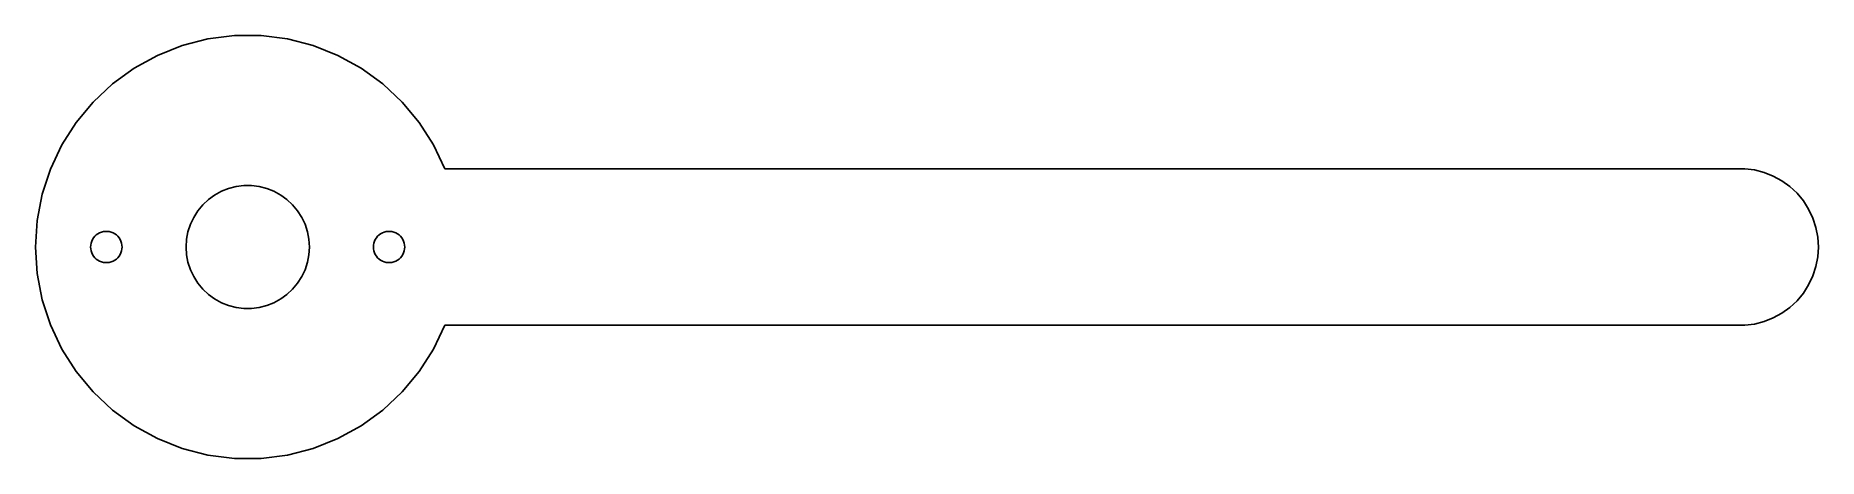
# Model space of a CAD drawing. Header units: metres. Extents: x -14 to 100, y -13 to 13.
import ezdxf

# ---------------------------------------------------------------- set-up
doc = ezdxf.new("R2010")
doc.units = ezdxf.units.M

msp = doc.modelspace()

# ---------------------------------------------------------------- linework, layer by layer
for p, q in [((-4.17173, 12.8393), (-5.74802, 12.2152)), ((-2.52965, 13.2609), (-4.17173, 12.8393)), ((-0.847672, 13.4734), (-2.52965, 13.2609)), ((0.847672, 13.4734), (-0.847672, 13.4734)), ((2.52965, 13.2609), (0.847672, 13.4734)), ((4.17173, 12.8393), (2.52965, 13.2609)), ((5.74802, 12.2152), (4.17173, 12.8393)), ((-7.23366, 11.3984), (-8.60522, 10.4019)), ((-5.74802, 12.2152), (-7.23366, 11.3984)), ((7.23366, 11.3984), (5.74802, 12.2152)), ((8.60522, 10.4019), (7.23366, 11.3984)), ((-8.60522, 10.4019), (-9.84108, 9.24139)), ((9.84108, 9.24139), (8.60522, 10.4019)), ((-9.84108, 9.24139), (-10.9217, 7.9351)), ((10.9217, 7.9351), (9.84108, 9.24139)), ((-10.9217, 7.9351), (-11.8301, 6.50367)), ((11.8301, 6.50367), (10.9217, 7.9351)), ((-11.8301, 6.50367), (-12.552, 4.96968)), ((12.5424, 4.99013), (11.8301, 6.50367)), ((-12.552, 4.96968), (-13.0759, 3.35731)), ((95.314, 4.99013), (12.5424, 4.99013)), ((95.9369, 4.91144), (95.314, 4.99013)), ((96.5451, 4.75528), (95.9369, 4.91144)), ((97.1289, 4.52413), (96.5451, 4.75528)), ((-2.10312, 3.31399), (-1.67118, 3.55145)), ((-1.67118, 3.55145), (-1.21289, 3.7329)), ((-1.21289, 3.7329), (-0.735471, 3.85548)), ((-0.735471, 3.85548), (-0.246452, 3.91725)), ((-0.246452, 3.91725), (0.246452, 3.91725)), ((0.246452, 3.91725), (0.735471, 3.85548)), ((0.735471, 3.85548), (1.21289, 3.7329)), ((1.21289, 3.7329), (1.67118, 3.55145)), ((1.67118, 3.55145), (2.10312, 3.31399)), ((97.6791, 4.22164), (97.1289, 4.52413)), ((98.1871, 3.85257), (97.6791, 4.22164)), ((98.6448, 3.42274), (98.1871, 3.85257)), ((99.0451, 2.93893), (98.6448, 3.42274)), ((-13.0759, 3.35731), (-13.3935, 1.692)), ((-3.4395, 1.89088), (-3.17539, 2.30706)), ((-3.17539, 2.30706), (-2.8612, 2.68685)), ((-2.8612, 2.68685), (-2.50189, 3.02426)), ((-2.50189, 3.02426), (-2.10312, 3.31399)), ((2.10312, 3.31399), (2.50189, 3.02426)), ((2.50189, 3.02426), (2.8612, 2.68685)), ((2.8612, 2.68685), (3.17539, 2.30706)), ((3.17539, 2.30706), (3.4395, 1.89088)), ((99.3815, 2.40877), (99.0451, 2.93893)), ((99.6489, 1.84062), (99.3815, 2.40877)), ((-13.3935, 1.692), (-13.5, 0)), ((-3.80169, 0.976108), (-3.64937, 1.44489)), ((-3.64937, 1.44489), (-3.4395, 1.89088)), ((3.4395, 1.89088), (3.64937, 1.44489)), ((3.64937, 1.44489), (3.80169, 0.976108)), ((99.8429, 1.24345), (99.6489, 1.84062)), ((99.9606, 0.626666), (99.8429, 1.24345)), ((-13.5, 0), (-13.3935, -1.692)), ((-10, 0), (-9.99211, 0.125333)), ((-9.99211, -0.125333), (-10, 0)), ((-9.99211, 0.125333), (-9.96858, 0.24869)), ((-9.96858, 0.24869), (-9.92978, 0.368124)), ((-9.92978, 0.368124), (-9.87631, 0.481753)), ((-9.87631, 0.481753), (-9.80902, 0.587785)), ((-9.80902, 0.587785), (-9.72897, 0.684546)), ((-9.72897, 0.684546), (-9.63742, 0.770513)), ((-9.63742, 0.770513), (-9.53583, 0.844327)), ((-9.53583, 0.844327), (-9.42578, 0.904826)), ((-9.42578, 0.904826), (-9.30902, 0.951056)), ((-9.30902, 0.951056), (-9.18738, 0.982286)), ((-9.18738, 0.982286), (-9.06279, 0.998026)), ((-9.06279, 0.998026), (-8.93721, 0.998026)), ((-8.93721, 0.998026), (-8.81262, 0.982286)), ((-8.81262, 0.982286), (-8.69098, 0.951056)), ((-8.69098, 0.951056), (-8.57422, 0.904826)), ((-8.57422, 0.904826), (-8.46417, 0.844327)), ((-8.46417, 0.844327), (-8.36258, 0.770513)), ((-8.36258, 0.770513), (-8.27103, 0.684546)), ((-8.27103, 0.684546), (-8.19098, 0.587785)), ((-8.19098, 0.587785), (-8.12369, 0.481753)), ((-8.12369, 0.481753), (-8.07022, 0.368124)), ((-8.07022, 0.368124), (-8.03142, 0.24869)), ((-8.03142, 0.24869), (-8.00788, 0.125333)), ((-8.00788, 0.125333), (-8, 0)), ((-8, 0), (-8.00788, -0.125333)), ((-3.925, 0), (-3.89405, 0.491933)), ((-3.89405, -0.491933), (-3.925, 0)), ((-3.89405, 0.491933), (-3.80169, 0.976108)), ((3.80169, 0.976108), (3.89405, 0.491933)), ((3.89405, 0.491933), (3.925, 0)), ((3.925, 0), (3.89405, -0.491933)), ((8, 0), (8.00788, 0.125333)), ((8.00788, -0.125333), (8, 0)), ((8.00788, 0.125333), (8.03142, 0.24869)), ((8.03142, 0.24869), (8.07022, 0.368124)), ((8.07022, 0.368124), (8.12369, 0.481753)), ((8.12369, 0.481753), (8.19098, 0.587785)), ((8.19098, 0.587785), (8.27103, 0.684546)), ((8.27103, 0.684546), (8.36258, 0.770513)), ((8.36258, 0.770513), (8.46417, 0.844327)), ((8.46417, 0.844327), (8.57422, 0.904826)), ((8.57422, 0.904826), (8.69098, 0.951056)), ((8.69098, 0.951056), (8.81262, 0.982286)), ((8.81262, 0.982286), (8.93721, 0.998026)), ((8.93721, 0.998026), (9.06279, 0.998026)), ((9.06279, 0.998026), (9.18738, 0.982286)), ((9.18738, 0.982286), (9.30902, 0.951056)), ((9.30902, 0.951056), (9.42578, 0.904826)), ((9.42578, 0.904826), (9.53583, 0.844327)), ((9.53583, 0.844327), (9.63742, 0.770513)), ((9.63742, 0.770513), (9.72897, 0.684546)), ((9.72897, 0.684546), (9.80902, 0.587785)), ((9.80902, 0.587785), (9.87631, 0.481753)), ((9.87631, 0.481753), (9.92978, 0.368124)), ((9.92978, 0.368124), (9.96858, 0.24869)), ((9.96858, 0.24869), (9.99211, 0.125333)), ((9.99211, 0.125333), (10, 0)), ((10, 0), (9.99211, -0.125333)), ((100, 0), (99.9606, 0.626666)), ((99.9606, -0.626666), (100, 0)), ((-9.96858, -0.24869), (-9.99211, -0.125333)), ((-9.92978, -0.368124), (-9.96858, -0.24869)), ((-9.87631, -0.481753), (-9.92978, -0.368124)), ((-9.80902, -0.587785), (-9.87631, -0.481753)), ((-9.72897, -0.684546), (-9.80902, -0.587785)), ((-9.63742, -0.770513), (-9.72897, -0.684546)), ((-9.53583, -0.844327), (-9.63742, -0.770513)), ((-9.42578, -0.904826), (-9.53583, -0.844327)), ((-9.30902, -0.951056), (-9.42578, -0.904826)), ((-9.18738, -0.982286), (-9.30902, -0.951056)), ((-9.06279, -0.998026), (-9.18738, -0.982286)), ((-8.93721, -0.998026), (-9.06279, -0.998026)), ((-8.81262, -0.982286), (-8.93721, -0.998026)), ((-8.69098, -0.951056), (-8.81262, -0.982286)), ((-8.57422, -0.904826), (-8.69098, -0.951056)), ((-8.46417, -0.844327), (-8.57422, -0.904826)), ((-8.36258, -0.770513), (-8.46417, -0.844327)), ((-8.27103, -0.684546), (-8.36258, -0.770513)), ((-8.19098, -0.587785), (-8.27103, -0.684546)), ((-8.12369, -0.481753), (-8.19098, -0.587785)), ((-8.07022, -0.368124), (-8.12369, -0.481753)), ((-8.03142, -0.24869), (-8.07022, -0.368124)), ((-8.00788, -0.125333), (-8.03142, -0.24869)), ((-3.80169, -0.976108), (-3.89405, -0.491933)), ((-3.64937, -1.44489), (-3.80169, -0.976108)), ((3.80169, -0.976108), (3.64937, -1.44489)), ((3.89405, -0.491933), (3.80169, -0.976108)), ((8.03142, -0.24869), (8.00788, -0.125333)), ((8.07022, -0.368124), (8.03142, -0.24869)), ((8.12369, -0.481753), (8.07022, -0.368124)), ((8.19098, -0.587785), (8.12369, -0.481753)), ((8.27103, -0.684546), (8.19098, -0.587785)), ((8.36258, -0.770513), (8.27103, -0.684546)), ((8.46417, -0.844327), (8.36258, -0.770513)), ((8.57422, -0.904826), (8.46417, -0.844327)), ((8.69098, -0.951056), (8.57422, -0.904826)), ((8.81262, -0.982286), (8.69098, -0.951056)), ((8.93721, -0.998026), (8.81262, -0.982286)), ((9.06279, -0.998026), (8.93721, -0.998026)), ((9.18738, -0.982286), (9.06279, -0.998026)), ((9.30902, -0.951056), (9.18738, -0.982286)), ((9.42578, -0.904826), (9.30902, -0.951056)), ((9.53583, -0.844327), (9.42578, -0.904826)), ((9.63742, -0.770513), (9.53583, -0.844327)), ((9.72897, -0.684546), (9.63742, -0.770513)), ((9.80902, -0.587785), (9.72897, -0.684546)), ((9.87631, -0.481753), (9.80902, -0.587785)), ((9.92978, -0.368124), (9.87631, -0.481753)), ((9.96858, -0.24869), (9.92978, -0.368124)), ((9.99211, -0.125333), (9.96858, -0.24869)), ((99.8429, -1.24345), (99.9606, -0.626666)), ((-13.3935, -1.692), (-13.0759, -3.35731)), ((-3.4395, -1.89088), (-3.64937, -1.44489)), ((-3.17539, -2.30706), (-3.4395, -1.89088)), ((3.4395, -1.89088), (3.17539, -2.30706)), ((3.64937, -1.44489), (3.4395, -1.89088)), ((99.3815, -2.40877), (99.6489, -1.84062)), ((99.6489, -1.84062), (99.8429, -1.24345)), ((-13.0759, -3.35731), (-12.552, -4.96968)), ((-2.8612, -2.68685), (-3.17539, -2.30706)), ((-2.50189, -3.02426), (-2.8612, -2.68685)), ((-2.10312, -3.31399), (-2.50189, -3.02426)), ((-1.67118, -3.55145), (-2.10312, -3.31399)), ((2.10312, -3.31399), (1.67118, -3.55145)), ((2.50189, -3.02426), (2.10312, -3.31399)), ((2.8612, -2.68685), (2.50189, -3.02426)), ((3.17539, -2.30706), (2.8612, -2.68685)), ((98.6448, -3.42274), (99.0451, -2.93893)), ((99.0451, -2.93893), (99.3815, -2.40877)), ((-1.21289, -3.7329), (-1.67118, -3.55145)), ((-0.735471, -3.85548), (-1.21289, -3.7329)), ((-0.246452, -3.91725), (-0.735471, -3.85548)), ((0.246452, -3.91725), (-0.246452, -3.91725)), ((0.735471, -3.85548), (0.246452, -3.91725)), ((1.21289, -3.7329), (0.735471, -3.85548)), ((1.67118, -3.55145), (1.21289, -3.7329)), ((96.5451, -4.75528), (97.1289, -4.52413)), ((97.1289, -4.52413), (97.6791, -4.22164)), ((97.6791, -4.22164), (98.1871, -3.85257)), ((98.1871, -3.85257), (98.6448, -3.42274)), ((-12.552, -4.96968), (-11.8301, -6.50367)), ((11.8301, -6.50367), (12.5424, -4.99013)), ((12.5424, -4.99013), (95.314, -4.99013)), ((95.314, -4.99013), (95.9369, -4.91144)), ((95.9369, -4.91144), (96.5451, -4.75528)), ((-11.8301, -6.50367), (-10.9217, -7.9351)), ((10.9217, -7.9351), (11.8301, -6.50367)), ((-10.9217, -7.9351), (-9.84108, -9.24139)), ((9.84108, -9.24139), (10.9217, -7.9351)), ((-9.84108, -9.24139), (-8.60522, -10.4019)), ((8.60522, -10.4019), (9.84108, -9.24139)), ((-8.60522, -10.4019), (-7.23366, -11.3984)), ((7.23366, -11.3984), (8.60522, -10.4019)), ((-7.23366, -11.3984), (-5.74802, -12.2152)), ((-5.74802, -12.2152), (-4.17173, -12.8393)), ((4.17173, -12.8393), (5.74802, -12.2152)), ((5.74802, -12.2152), (7.23366, -11.3984)), ((-4.17173, -12.8393), (-2.52965, -13.2609)), ((-2.52965, -13.2609), (-0.847672, -13.4734)), ((-0.847672, -13.4734), (0.847672, -13.4734)), ((0.847672, -13.4734), (2.52965, -13.2609)), ((2.52965, -13.2609), (4.17173, -12.8393))]:
    msp.add_line(p, q)

doc.saveas('drawing.dxf')
